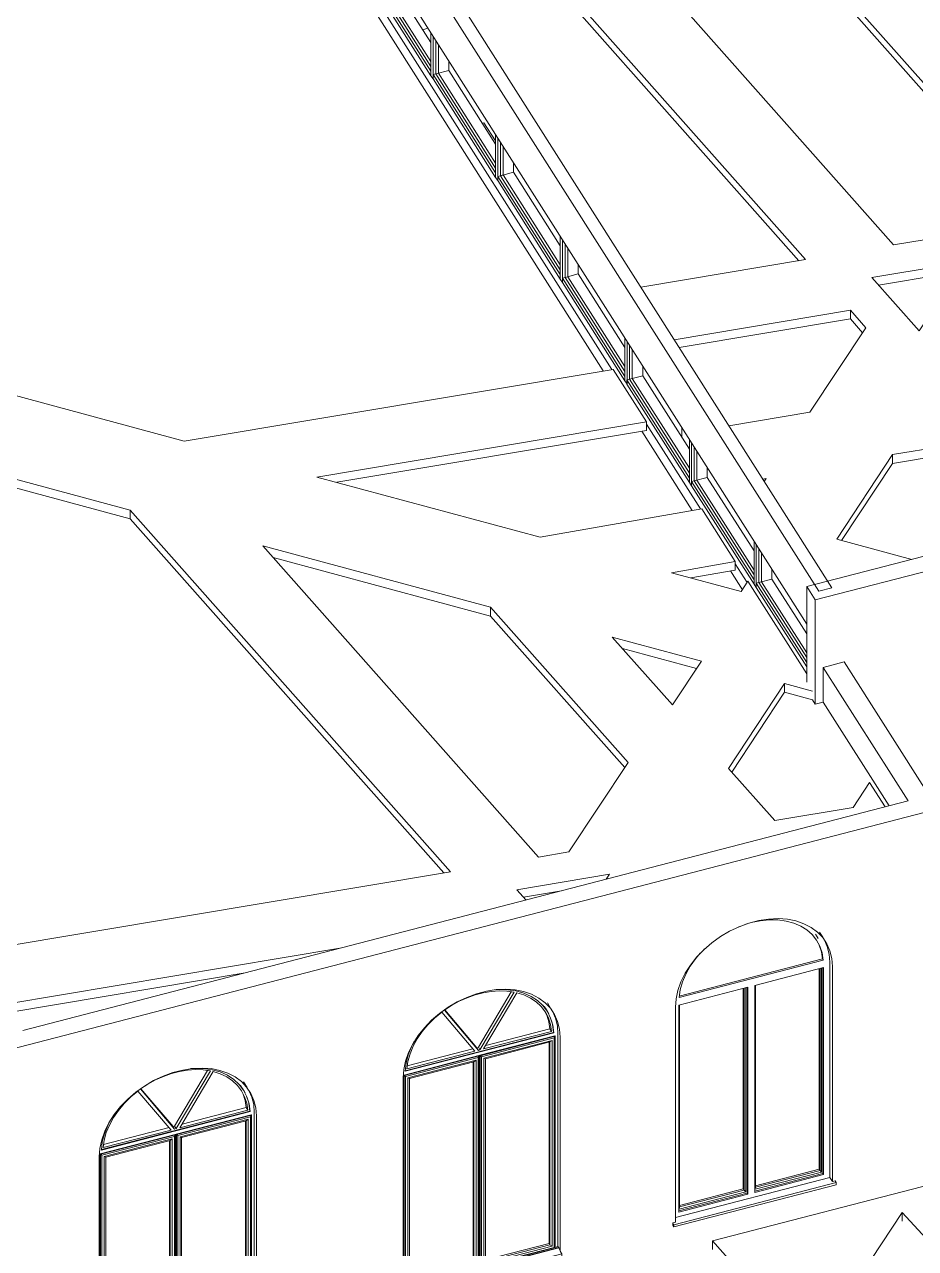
# Model space of a CAD drawing. Header units: millimetres. Extents: x -40531 to 31993, y -28732 to 45416.
# Drawn here: x -15798 to -7916, y -4014 to 6819 of the extents above; entities that cross this region are included whole.
import ezdxf

# ---------------------------------------------------------------- set-up
doc = ezdxf.new("R2010")
doc.units = ezdxf.units.MM
for name, color, linetype, lineweight in [('A-FLOR', 192, 'Continuous', 9), ('A-GENM', 13, 'Continuous', 9), ('A-GLAZ', 151, 'Continuous', 9), ('A-GLAZ-CURT', 52, 'Continuous', 9), ('A-GLAZ-CWMG', 51, 'Continuous', 9), ('A-WALL', 113, 'Continuous', 9), ('I-FURN', 30, 'Continuous', 9), ('I-WALL', 2, 'Continuous', 9)]:
    doc.layers.add(name, color=color, linetype=linetype, lineweight=lineweight)

# ---------------------------------------------------------------- blocks, each defined once
blk = doc.blocks.new('Sofa Three Seater - 1650 x 700 mm-178862-3D Section')
at = {"layer": 'A-GENM'}
blk.add_line((-9985, 3253), (-9985, 3168), dxfattribs=at)
blk = doc.blocks.new('Stool _4_ - 650 x 500mm-182059-3D Section')
at = {"layer": 'I-FURN'}
for p, q in [((-11734, 5949), (-11749, 5945)), ((-11631, 5789), (-11734, 5949))]:
    blk.add_line(p, q, dxfattribs=at)
blk = doc.blocks.new('Family2 - Family2-221174-3D Section')
at = {"layer": 'A-GENM'}
for p, q in [((-10591, 3767), (-14386, 3131)), ((-10296, 3303), (-10591, 3767)), ((-14386, 3131), (-16038, 3577)), ((-13211, 2814), (-10296, 3303)), ((-10296, 3226), (-10296, 3303)), ((-10296, 3226), (-13036, 2767)), ((-16451, 2950), (-14864, 2521)), ((-14864, 2445), (-16451, 2873)), ((-11236, 2281), (-13211, 2814)), ((-14864, 2521), (-12030, -679)), ((-14864, 2445), (-14864, 2521)), ((-9807, 2533), (-11236, 2281)), ((-9511, 2067), (-9807, 2533)), ((-12089, -689), (-14864, 2445)), ((-13689, 2204), (-11675, 1661)), ((-11252, -549), (-13689, 2204)), ((-11675, 1584), (-13600, 2103)), ((-10075, 1967), (-9511, 2067)), ((-9511, 1990), (-9511, 2067)), ((-9459, 1801), (-10075, 1967)), ((-9511, 1990), (-9903, 1921)), ((-9399, 1891), (-9459, 1801)), ((-8879, 1072), (-9399, 1891)), ((-11675, 1661), (-10459, 287)), ((-11675, 1584), (-11675, 1661)), ((-10488, 243), (-11675, 1584)), ((-10599, 1397), (-9811, 1184)), ((-10067, 797), (-10599, 1397)), ((-9854, 1119), (-10509, 1296)), ((-9811, 1184), (-10067, 797)), ((-9570, 235), (-9074, 986)), ((-9074, 986), (-8829, 919)), ((-9074, 909), (-9074, 986)), ((-9074, 909), (-9541, 202)), ((-8829, 842), (-9074, 909)), ((-10459, 287), (-10982, -504)), ((-9161, -227), (-9570, 235)), ((-8322, 110), (-8468, -111)), ((-8185, -105), (-8322, 110)), ((-8468, -111), (-9161, -227)), ((-10982, -504), (-11252, -549)), ((-12030, -679), (-16257, -1388)), ((-11443, -838), (-10622, -700)), ((-10622, -700), (-10653, -746)), ((-11361, -930), (-11443, -838)), ((-11049, -849), (-11384, -905)), ((-15962, -1852), (-13008, -1357)), ((-13845, -1574), (-15918, -1922))]:
    blk.add_line(p, q, dxfattribs=at)
blk = doc.blocks.new('roof 3 - roof 3-224801-3D Section')
at = {"layer": 'A-GENM'}
for p, q in [((53, 5301), (-13118, 8858)), ((-12703, 8203), (-11723, 7939)), ((-11723, 7862), (-12644, 8111)), ((-11723, 7939), (-8889, 4738)), ((-11723, 7862), (-11723, 7939)), ((-8948, 4728), (-11723, 7862)), ((-10548, 7622), (-8534, 7078)), ((-8111, 4868), (-10548, 7622)), ((-8534, 7001), (-10459, 7521)), ((-8534, 7078), (-7318, 5704)), ((-8534, 7001), (-8534, 7078)), ((-7347, 5660), (-8534, 7001)), ((-7458, 6815), (-6670, 6602)), ((-6926, 6214), (-7458, 6815)), ((-6713, 6537), (-7368, 6713)), ((-6670, 6602), (-6926, 6214)), ((-6429, 5653), (-5933, 6403)), ((-5933, 6403), (-4804, 6098)), ((-5933, 6403), (-5933, 6326)), ((-5933, 6326), (-6400, 5620)), ((-4847, 6033), (-5933, 6326)), ((-4804, 6098), (-5327, 5306)), ((-7318, 5704), (-7841, 4914)), ((-6020, 5190), (-6429, 5653)), ((-4165, 5397), (-4024, 5610)), ((-4024, 5533), (-4136, 5364)), ((-4024, 5610), (-1323, 4881)), ((-4024, 5533), (-4024, 5610)), ((-1323, 4804), (-4024, 5533)), ((-2902, 4019), (-4165, 5397)), ((-5327, 5306), (-6020, 5190)), ((-1323, 4881), (87, 5247)), ((87, 5170), (-1323, 4804)), ((-7841, 4914), (-8111, 4868)), ((-1323, 4804), (-1323, 4881)), ((-5996, 2627), (-4553, 4809)), ((-4553, 4809), (-3290, 3432)), ((-4553, 4732), (-4553, 4809)), ((-8889, 4738), (-10346, 4494)), ((-8302, 4579), (-7482, 4717)), ((-7482, 4717), (-7884, 4108)), ((-4553, 4732), (-5938, 2637)), ((-3320, 3387), (-4553, 4732)), ((-7884, 4108), (-8302, 4579)), ((-7539, 4631), (-8243, 4513)), ((-7122, 4520), (-6380, 4645)), ((-6380, 4568), (-7122, 4443)), ((-6380, 4645), (-6059, 4282)), ((-6380, 4568), (-6380, 4645)), ((-6088, 4238), (-6380, 4568)), ((-7411, 4078), (-7122, 4520)), ((-7122, 4443), (-7382, 4045)), ((-7122, 4443), (-7122, 4520)), ((-10051, 4029), (-8493, 4291)), ((-8493, 4291), (-8355, 4135)), ((-8493, 4214), (-8493, 4291)), ((-6059, 4282), (-6360, 3826)), ((-8493, 4214), (-10007, 3960)), ((-8355, 4135), (-8850, 3387)), ((-8385, 4091), (-8493, 4214)), ((-7076, 3700), (-7411, 4078)), ((-6360, 3826), (-7076, 3700)), ((-8850, 3387), (-9567, 3267)), ((-8119, 3012), (-7433, 3127)), ((-7433, 3050), (-8119, 2935)), ((-7433, 3127), (-7080, 2738)), ((-7433, 3050), (-7433, 3127)), ((-7109, 2693), (-7433, 3050)), ((-8613, 2265), (-8119, 3012)), ((-8119, 2935), (-8570, 2253)), ((-8119, 3012), (-8119, 2935)), ((-9268, 2796), (-9237, 2801)), ((-9237, 2801), (-9254, 2775)), ((-7080, 2738), (-7420, 2223)), ((-5622, 2690), (-5996, 2627)), ((-7950, 2085), (-8613, 2265))]:
    blk.add_line(p, q, dxfattribs=at)
blk = doc.blocks.new('Family6 - Family6-227031-3D Section')
at = {"layer": 'A-GENM'}
for p, q in [((-7449, -3359), (-9711, -3946)), ((-9423, -5797), (-8034, -3695)), ((-8034, -3695), (-6945, -4882)), ((-8034, -3695), (-8034, -3772)), ((-9711, -3946), (-9484, -4203)), ((-9711, -4023), (-9711, -3946))]:
    blk.add_line(p, q, dxfattribs=at)
blk = doc.blocks.new('System Panel - Glazed-229369-3D Section')
at = {"layer": 'A-GLAZ-CURT'}
for p, q in [((-9302, 2178), (-9302, 1881)), ((-9279, 1887), (-9279, 2141)), ((-9302, 1881), (-9279, 1887)), ((-9302, 1881), (-8879, 1216)), ((-8879, 1258), (-9279, 1887))]:
    blk.add_line(p, q, dxfattribs=at)
blk = doc.blocks.new('System Panel - Glazed-229370-3D Section')
at = {"layer": 'A-GLAZ-CURT'}
for p, q in [((-9874, 3078), (-9874, 2781)), ((-9850, 2787), (-9850, 3041)), ((-9874, 2781), (-9850, 2787)), ((-9874, 2781), (-9344, 1948)), ((-9344, 1991), (-9850, 2787))]:
    blk.add_line(p, q, dxfattribs=at)
blk = doc.blocks.new('Rectangular Mullion - 50 x 150mm-229367-3D Section')
at = {"layer": 'A-GLAZ-CWMG'}
for p, q in [((-9325, 1875), (-9302, 1881)), ((-9325, 1837), (-9325, 1875)), ((-9325, 1875), (-8879, 1172)), ((-9302, 1881), (-9186, 1911)), ((-9186, 1911), (-8879, 1427)), ((-9325, 1837), (-8879, 1134))]:
    blk.add_line(p, q, dxfattribs=at)
blk = doc.blocks.new('Rectangular Mullion - 50 x 150mm-229368-3D Section')
at = {"layer": 'A-GLAZ-CWMG'}
for p, q in [((-9897, 2775), (-9874, 2781)), ((-9897, 2737), (-9897, 2775)), ((-9897, 2775), (-9344, 1905)), ((-9897, 2737), (-9344, 1866)), ((-9874, 2781), (-9758, 2811)), ((-9758, 2811), (-9344, 2160)), ((-9344, 1905), (-9344, 1866))]:
    blk.add_line(p, q, dxfattribs=at)
blk = doc.blocks.new('Rectangular Mullion - 50 x 150mm-229360-3D Section')
at = {"layer": 'A-GLAZ-CWMG'}
for p, q in [((-9344, 2244), (-9344, 1866)), ((-9325, 2215), (-9325, 1837)), ((-9186, 1996), (-9186, 1911)), ((-9325, 1837), (-9344, 1866))]:
    blk.add_line(p, q, dxfattribs=at)
blk = doc.blocks.new('Arched _2_ - Arched _2_ 3-253363-3D Section')
at = {"layer": 'A-GLAZ'}
for p, q in [((-14470, -2930), (-14180, -2438)), ((-14154, -2442), (-14456, -2953)), ((-14424, -2945), (-14130, -2447)), ((-14768, -2600), (-14484, -2934)), ((-13887, -2575), (-13901, -2559)), ((-13878, -2585), (-13887, -2570)), ((-13863, -2608), (-13878, -2585)), ((-13828, -2589), (-13860, -2538)), ((-14795, -2620), (-14502, -2965)), ((-14470, -2957), (-14771, -2602)), ((-13847, -2636), (-13862, -2610)), ((-13817, -2715), (-13834, -2665)), ((-15118, -3139), (-13805, -2798)), ((-13803, -2801), (-15118, -3143)), ((-13823, -2789), (-14424, -2945)), ((-14405, -2913), (-13837, -2766)), ((-13837, -2766), (-13823, -2789)), ((-13805, -2798), (-13814, -2730)), ((-13805, -2798), (-13803, -2801)), ((-13766, -2811), (-13766, -4694)), ((-13794, -2830), (-14456, -3002)), ((-14454, -3005), (-13791, -2833)), ((-13799, -2847), (-14442, -3014)), ((-13819, -2869), (-14422, -3026)), ((-13838, -2884), (-14408, -3031)), ((-13844, -2885), (-13844, -4667)), ((-13819, -2869), (-13838, -2884)), ((-13838, -4677), (-13838, -2884)), ((-13819, -4690), (-13819, -2869)), ((-13791, -2833), (-13799, -2847)), ((-13799, -2847), (-13799, -4701)), ((-13794, -2830), (-13791, -2833)), ((-13791, -2833), (-13791, -4703)), ((-14465, -3004), (-15128, -3176)), ((-15126, -3179), (-14463, -3007)), ((-14471, -3022), (-15113, -3188)), ((-14502, -2965), (-15102, -3121)), ((-15099, -3093), (-14520, -2943)), ((-14484, -2934), (-14470, -2930)), ((-14484, -2934), (-14470, -2957)), ((-14463, -3007), (-14471, -3022)), ((-14471, -3022), (-14471, -4876)), ((-14456, -2953), (-14470, -2930)), ((-14456, -2953), (-14470, -2957)), ((-14465, -3004), (-14463, -3007)), ((-14463, -3007), (-14463, -4878)), ((-14454, -3005), (-14456, -3002)), ((-14456, -3002), (-14456, -4872)), ((-14454, -4875), (-14454, -3005)), ((-14442, -3014), (-14454, -3005)), ((-14442, -4868), (-14442, -3014)), ((-14408, -3031), (-14422, -3026)), ((-14422, -3026), (-14422, -4846)), ((-14408, -3031), (-14408, -4825)), ((-14491, -3044), (-15093, -3200)), ((-14509, -3058), (-15079, -3206)), ((-14516, -3060), (-14516, -4841)), ((-14491, -3044), (-14509, -3058)), ((-14509, -4851), (-14509, -3058)), ((-14491, -4864), (-14491, -3044)), ((-15126, -3179), (-15128, -3176)), ((-15128, -3176), (-15128, -5046)), ((-15126, -5050), (-15126, -3179)), ((-15113, -3188), (-15126, -3179)), ((-15113, -5042), (-15113, -3188)), ((-15079, -3206), (-15093, -3200)), ((-15093, -3200), (-15093, -5020)), ((-15079, -3206), (-15079, -4999)), ((-13760, -4704), (-15137, -5061)), ((-13760, -4707), (-15137, -5064)), ((-13733, -4759), (-15123, -5120)), ((-13791, -4703), (-14454, -4875)), ((-13799, -4701), (-14442, -4868)), ((-14422, -4846), (-13819, -4690)), ((-13844, -4667), (-14408, -4813)), ((-14408, -4825), (-13838, -4677)), ((-13844, -4667), (-13838, -4677)), ((-13838, -4677), (-13819, -4690)), ((-13799, -4701), (-13791, -4703)), ((-13791, -4701), (-13766, -4694)), ((-13766, -4694), (-13760, -4704)), ((-13760, -4704), (-13760, -4707)), ((-13760, -4707), (-13733, -4759)), ((-13733, -4759), (-13733, -4785)), ((-13733, -4785), (-15123, -5146)), ((-15093, -5020), (-14491, -4864)), ((-14516, -4841), (-15079, -4987)), ((-15079, -4999), (-14509, -4851)), ((-14516, -4841), (-14509, -4851)), ((-14509, -4851), (-14491, -4864)), ((-14463, -4875), (-14456, -4874)), ((-14454, -4875), (-14456, -4872)), ((-14442, -4868), (-14454, -4875)), ((-14408, -4825), (-14422, -4846)), ((-14463, -4878), (-15126, -5050)), ((-14471, -4876), (-15113, -5042)), ((-14471, -4876), (-14463, -4878)), ((-15137, -5050), (-15128, -5048)), ((-15126, -5050), (-15128, -5046)), ((-15113, -5042), (-15126, -5050)), ((-15079, -4999), (-15093, -5020)), ((-15123, -5120), (-15137, -5093)), ((-15137, -5124), (-15123, -5146)), ((-15123, -5146), (-15123, -5120))]:
    blk.add_line(p, q, dxfattribs=at)
for points in [[(-14154, -2442, 0), (-14219, -2433, 0), (-14286, -2431, 0), (-14356, -2436, 0), (-14427, -2448, 0), (-14498, -2466, 0), (-14569, -2491, 0), (-14639, -2522, 0), (-14707, -2559, 0), (-14771, -2602, 0)], [(-14329, -2422, 0), (-14294, -2420, 0), (-14214, -2421, 0), (-14138, -2432, 0), (-14068, -2451, 0), (-14004, -2480, 0), (-13947, -2517, 0), (-13899, -2561, 0), (-13860, -2613, 0), (-13831, -2671, 0), (-13812, -2734, 0), (-13803, -2801, 0)], [(-13823, -2789, 0), (-13832, -2728, 0), (-13851, -2671, 0), (-13878, -2618, 0), (-13914, -2571, 0), (-13958, -2529, 0), (-14009, -2495, 0), (-14067, -2467, 0), (-14130, -2447, 0)], [(-14795, -2620, 0), (-14859, -2672, 0), (-14916, -2730, 0), (-14967, -2791, 0), (-15011, -2855, 0), (-15047, -2921, 0), (-15075, -2988, 0), (-15093, -3055, 0), (-15102, -3121, 0)], [(-13837, -2766, 0), (-13847, -2705, 0), (-13865, -2648, 0), (-13886, -2606, 0)], [(-13766, -2811, 0), (-13771, -2740, 0), (-13788, -2673, 0), (-13813, -2615, 0)], [(-15118, -3143, 0), (-15110, -3071, 0), (-15091, -2998, 0), (-15062, -2925, 0), (-15037, -2877, 0)]]:
    blk.add_polyline3d(points, dxfattribs=at)
blk = doc.blocks.new('Arched _2_ - Arched _2_ 3-V37-3D Section')
at = {"layer": 'A-GLAZ'}
for p, q in [((-11783, -2233), (-11493, -1741)), ((-11467, -1744), (-11769, -2256)), ((-11737, -2248), (-11443, -1750)), ((-11141, -1892), (-11173, -1841)), ((-12108, -1922), (-11815, -2268)), ((-11783, -2260), (-12084, -1904)), ((-12081, -1902), (-11797, -2237)), ((-11200, -1878), (-11214, -1861)), ((-11191, -1887), (-11200, -1873)), ((-11176, -1910), (-11191, -1887)), ((-11160, -1938), (-11175, -1913)), ((-11130, -2018), (-11147, -1967)), ((-11118, -2101), (-11127, -2032)), ((-12431, -2442), (-11118, -2101)), ((-11116, -2104), (-12431, -2445)), ((-11107, -2132), (-11769, -2304)), ((-11767, -2308), (-11104, -2136)), ((-11112, -2150), (-11755, -2317)), ((-11136, -2092), (-11737, -2248)), ((-11718, -2216), (-11150, -2069)), ((-11150, -2069), (-11136, -2092)), ((-11118, -2101), (-11116, -2104)), ((-11104, -2136), (-11112, -2150)), ((-11112, -2150), (-11112, -4004)), ((-11107, -2132), (-11104, -2136)), ((-11104, -2136), (-11104, -4006)), ((-11079, -2114), (-11079, -3997)), ((-11815, -2268), (-12416, -2424)), ((-12412, -2396), (-11833, -2246)), ((-11797, -2237), (-11783, -2233)), ((-11797, -2237), (-11783, -2260)), ((-11769, -2256), (-11783, -2233)), ((-11769, -2256), (-11783, -2260)), ((-11132, -2172), (-11735, -2328)), ((-11151, -2186), (-11721, -2334)), ((-11157, -2188), (-11157, -3969)), ((-11132, -2172), (-11151, -2186)), ((-11151, -3980), (-11151, -2186)), ((-11132, -3992), (-11132, -2172)), ((-11778, -2307), (-12441, -2479)), ((-12439, -2482), (-11776, -2310)), ((-11784, -2324), (-12427, -2491)), ((-11804, -2346), (-12406, -2503)), ((-11823, -2361), (-12392, -2508)), ((-11829, -2362), (-11829, -4143)), ((-11804, -2346), (-11823, -2361)), ((-11823, -4154), (-11823, -2361)), ((-11804, -4167), (-11804, -2346)), ((-11776, -2310), (-11784, -2324)), ((-11784, -2324), (-11784, -4178)), ((-11778, -2307), (-11776, -2310)), ((-11776, -2310), (-11776, -4180)), ((-11767, -2308), (-11769, -2304)), ((-11769, -2304), (-11769, -4175)), ((-11767, -4178), (-11767, -2308)), ((-11755, -2317), (-11767, -2308)), ((-11755, -4171), (-11755, -2317)), ((-11721, -2334), (-11735, -2328)), ((-11735, -2328), (-11735, -4149)), ((-11721, -2334), (-11721, -4128)), ((-12439, -2482), (-12441, -2479)), ((-12441, -2479), (-12441, -4349)), ((-12439, -4352), (-12439, -2482)), ((-12427, -2491), (-12439, -2482)), ((-12427, -4345), (-12427, -2491)), ((-12392, -2508), (-12406, -2503)), ((-12406, -2503), (-12406, -4323)), ((-12392, -2508), (-12392, -4302)), ((-11073, -4006), (-12450, -4364)), ((-11104, -4006), (-11767, -4178)), ((-11112, -4004), (-11755, -4171)), ((-11735, -4149), (-11132, -3992)), ((-11157, -3969), (-11721, -4115)), ((-11721, -4128), (-11151, -3980)), ((-11157, -3969), (-11151, -3980)), ((-11151, -3980), (-11132, -3992)), ((-11112, -4004), (-11104, -4006)), ((-11104, -4004), (-11079, -3997)), ((-11079, -3997), (-11073, -4006)), ((-11073, -4006), (-11073, -4009)), ((-11073, -4009), (-12450, -4367)), ((-11046, -4062), (-12436, -4423)), ((-11046, -4088), (-12436, -4449)), ((-11073, -4009), (-11060, -4035)), ((-11060, -4036), (-11046, -4062)), ((-11046, -4062), (-11046, -4088)), ((-11776, -4180), (-12439, -4352)), ((-11784, -4178), (-12427, -4345)), ((-12406, -4323), (-11804, -4167)), ((-11829, -4143), (-12392, -4290)), ((-12392, -4302), (-11823, -4154)), ((-11829, -4143), (-11823, -4154)), ((-11823, -4154), (-11804, -4167)), ((-11784, -4178), (-11776, -4180)), ((-11776, -4178), (-11769, -4176)), ((-11767, -4178), (-11769, -4175)), ((-11755, -4171), (-11767, -4178)), ((-11721, -4128), (-11735, -4149)), ((-12392, -4302), (-12406, -4323)), ((-12450, -4353), (-12441, -4351)), ((-12436, -4423), (-12450, -4395)), ((-12450, -4427), (-12436, -4449)), ((-12439, -4352), (-12441, -4349)), ((-12427, -4345), (-12439, -4352)), ((-12436, -4449), (-12436, -4423))]:
    blk.add_line(p, q, dxfattribs=at)
for points in [[(-11642, -1725, 0), (-11607, -1722, 0), (-11527, -1724, 0), (-11452, -1734, 0), (-11381, -1754, 0), (-11317, -1783, 0), (-11260, -1819, 0), (-11212, -1864, 0), (-11173, -1916, 0), (-11144, -1974, 0), (-11125, -2037, 0), (-11116, -2104, 0)], [(-11467, -1744, 0), (-11532, -1735, 0), (-11599, -1734, 0), (-11669, -1738, 0), (-11740, -1750, 0), (-11811, -1769, 0), (-11882, -1794, 0), (-11952, -1825, 0), (-12020, -1862, 0), (-12084, -1904, 0)], [(-11136, -2092, 0), (-11145, -2031, 0), (-11164, -1973, 0), (-11191, -1921, 0), (-11227, -1873, 0), (-11271, -1832, 0), (-11322, -1797, 0), (-11380, -1770, 0), (-11443, -1750, 0)], [(-12108, -1922, 0), (-12172, -1975, 0), (-12229, -2033, 0), (-12280, -2094, 0), (-12324, -2158, 0), (-12360, -2224, 0), (-12388, -2291, 0), (-12406, -2358, 0), (-12416, -2424, 0)], [(-11150, -2069, 0), (-11160, -2008, 0), (-11178, -1950, 0), (-11199, -1909, 0)], [(-11079, -2114, 0), (-11084, -2043, 0), (-11101, -1976, 0), (-11126, -1918, 0)], [(-12431, -2445, 0), (-12423, -2374, 0), (-12404, -2301, 0), (-12375, -2228, 0), (-12350, -2180, 0)]]:
    blk.add_polyline3d(points, dxfattribs=at)
blk = doc.blocks.new('Arched _2_ - Arched _2_ 3-V38-3D Section')
at = {"layer": 'A-GLAZ'}
for p, q in [((-9478, -1165), (-9475, -1164)), ((-8787, -1255), (-8801, -1232)), ((-8778, -1269), (-8787, -1255)), ((-8737, -1258), (-8766, -1213)), ((-9796, -1375), (-9783, -1362)), ((-8732, -1462), (-10008, -1793)), ((-10006, -1780), (-8739, -1451)), ((-8739, -1451), (-8732, -1462)), ((-8675, -3384), (-8675, -1480)), ((-9339, -1686), (-8731, -1528)), ((-8768, -1537), (-8768, -3313)), ((-8761, -1536), (-8761, -3324)), ((-8747, -3337), (-8747, -1532)), ((-8737, -3349), (-8737, -1529)), ((-8731, -1528), (-8731, -3359)), ((-10009, -1859), (-9401, -1701)), ((-9440, -1712), (-9440, -3487)), ((-9433, -1710), (-9433, -3498)), ((-9418, -3512), (-9418, -1706)), ((-9407, -3523), (-9407, -1703)), ((-9401, -1701), (-9401, -3533)), ((-9339, -3517), (-9339, -1686)), ((-9335, -1684), (-9335, -3490)), ((-9331, -3471), (-9331, -1683)), ((-10009, -3691), (-10009, -1859)), ((-10007, -1859), (-10007, -3665)), ((-10003, -3646), (-10003, -1858)), ((-9339, -3505), (-8737, -3349)), ((-9335, -3490), (-8747, -3337)), ((-8768, -3313), (-9331, -3459)), ((-8761, -3324), (-9331, -3471)), ((-8761, -3324), (-8768, -3313)), ((-8747, -3337), (-8761, -3324)), ((-8737, -3349), (-8731, -3359)), ((-10055, -3803), (-8618, -3430)), ((-8618, -3449), (-10055, -3822)), ((-8675, -3384), (-10041, -3738)), ((-8731, -3359), (-9339, -3517)), ((-8651, -3421), (-8675, -3384)), ((-8628, -3415), (-8651, -3421)), ((-8618, -3430), (-8628, -3415)), ((-8618, -3430), (-8618, -3449)), ((-10009, -3679), (-9407, -3523)), ((-9401, -3533), (-10009, -3691)), ((-10007, -3665), (-9418, -3512)), ((-9440, -3487), (-10003, -3634)), ((-9433, -3498), (-10003, -3646)), ((-9433, -3498), (-9440, -3487)), ((-9418, -3512), (-9433, -3498)), ((-9401, -3533), (-9407, -3523)), ((-9335, -3490), (-9331, -3471)), ((-10007, -3665), (-10003, -3646)), ((-10041, -3782), (-10064, -3788)), ((-10064, -3788), (-10055, -3803)), ((-10064, -3788), (-10064, -3807)), ((-10055, -3822), (-10064, -3807)), ((-10055, -3822), (-10055, -3803))]:
    blk.add_line(p, q, dxfattribs=at)
for points in [[(-9425, -1146, 0), (-9370, -1130, 0), (-9290, -1113, 0), (-9211, -1105, 0), (-9135, -1106, 0), (-9062, -1116, 0), (-8994, -1134, 0), (-8932, -1160, 0), (-8877, -1194, 0), (-8830, -1236, 0), (-8791, -1285, 0), (-8762, -1339, 0), (-8742, -1398, 0), (-8732, -1462, 0)], [(-8675, -1480, 0), (-8681, -1409, 0), (-8697, -1342, 0), (-8721, -1285, 0)], [(-10008, -1793, 0), (-9998, -1724, 0), (-9978, -1654, 0), (-9949, -1585, 0), (-9910, -1516, 0), (-9863, -1450, 0), (-9820, -1400, 0)], [(-8739, -1451, 0), (-8749, -1388, 0), (-8769, -1328, 0)]]:
    blk.add_polyline3d(points, dxfattribs=at)

msp = doc.modelspace()

# ---------------------------------------------------------------- linework, layer by layer
at = {"layer": 'A-FLOR'}
for p, q in [((-10603, 3765), (-13025, 7577)), ((-9819, 2531), (-10296, 3282)), ((-9406, 1880), (-9511, 2046))]:
    msp.add_line(p, q, dxfattribs=at)
at = {"layer": 'A-WALL'}
for p, q in [((-10678, 3753), (-13081, 7537)), ((-12229, 6785), (-12275, 6773)), ((-8879, 1844), (-3400, 3266)), ((-9893, 2518), (-10338, 3219)), ((-3248, 3168), (-8804, 1726)), ((-9448, 1817), (-9553, 1983)), ((-8879, 998), (-8879, 1844)), ((-8879, 1844), (-8804, 1726)), ((-8804, 1726), (-8804, 803)), ((-8548, 1177), (-8733, 1129)), ((-7982, -53), (-8733, 1129)), ((-8733, 1129), (-8733, 821)), ((-8548, 1177), (-7797, -5)), ((-8804, 803), (-8829, 842)), ((-8804, 803), (-8733, 821)), ((-8733, 821), (-8150, -96)), ((-5614, 424), (-15924, -2252)), ((-15814, -2085), (-7982, -53)), ((-8651, -1518), (-8651, -3421)), ((-10041, -3782), (-10041, -1879)), ((-11060, -2143), (-11060, -4035)), ((-12450, -4427), (-12450, -2504)), ((-13747, -2841), (-13747, -4732)), ((-15137, -5124), (-15137, -3201))]:
    msp.add_line(p, q, dxfattribs=at)
for points in [[(-10041, -1879, 0), (-10035, -1805, 0), (-10019, -1730, 0), (-9992, -1654, 0), (-9955, -1578, 0), (-9908, -1505, 0), (-9853, -1435, 0), (-9789, -1369, 0), (-9718, -1308, 0), (-9642, -1253, 0), (-9561, -1205, 0), (-9476, -1166, 0), (-9390, -1134, 0), (-9302, -1111, 0), (-9216, -1098, 0), (-9131, -1094, 0), (-9050, -1100, 0), (-8974, -1115, 0), (-8903, -1139, 0), (-8839, -1172, 0), (-8784, -1213, 0), (-8737, -1262, 0), (-8700, -1318, 0), (-8673, -1380, 0), (-8657, -1447, 0), (-8651, -1518, 0)], [(-12450, -2504, 0), (-12444, -2430, 0), (-12428, -2355, 0), (-12401, -2279, 0), (-12364, -2204, 0), (-12317, -2130, 0), (-12261, -2060, 0), (-12198, -1994, 0), (-12127, -1933, 0), (-12051, -1878, 0), (-11970, -1831, 0), (-11885, -1791, 0), (-11799, -1759, 0), (-11711, -1737, 0), (-11625, -1723, 0), (-11540, -1719, 0), (-11459, -1725, 0), (-11383, -1740, 0), (-11312, -1764, 0), (-11248, -1797, 0), (-11193, -1839, 0), (-11146, -1888, 0), (-11109, -1944, 0), (-11082, -2005, 0), (-11066, -2072, 0), (-11060, -2143, 0)], [(-15137, -3201, 0), (-15131, -3128, 0), (-15115, -3052, 0), (-15088, -2976, 0), (-15051, -2901, 0), (-15004, -2828, 0), (-14948, -2758, 0), (-14885, -2691, 0), (-14814, -2631, 0), (-14738, -2576, 0), (-14657, -2528, 0), (-14572, -2488, 0), (-14486, -2457, 0), (-14398, -2434, 0), (-14312, -2421, 0), (-14227, -2417, 0), (-14146, -2422, 0), (-14070, -2437, 0), (-13999, -2461, 0), (-13935, -2495, 0), (-13880, -2536, 0), (-13833, -2585, 0), (-13796, -2641, 0), (-13769, -2703, 0), (-13752, -2770, 0), (-13747, -2841, 0)]]:
    msp.add_polyline3d(points, dxfattribs=at)
at = {"layer": 'I-WALL'}
for p, q in [((-8771, 1803), (-13999, 10033)), ((-13884, 10063), (-8656, 1833)), ((-13954, 9501), (-8879, 1512)), ((-8656, 1833), (-8771, 1803))]:
    msp.add_line(p, q, dxfattribs=at)

# ---------------------------------------------------------------- block references
at = {"layer": 'A-GENM'}
for name in ['Family2 - Family2-221174-3D Section', 'roof 3 - roof 3-224801-3D Section', 'Sofa Three Seater - 1650 x 700 mm-178862-3D Section', 'Family6 - Family6-227031-3D Section']:
    msp.add_blockref(name, (0, 0), dxfattribs=at)
at = {"layer": 'A-GLAZ'}
for name in ['Arched _2_ - Arched _2_ 3-V38-3D Section', 'Arched _2_ - Arched _2_ 3-V37-3D Section', 'Arched _2_ - Arched _2_ 3-253363-3D Section']:
    msp.add_blockref(name, (0, 0), dxfattribs=at)
at = {"layer": 'A-GLAZ-CURT'}
for name, p in [('System Panel - Glazed-229370-3D Section', (-2859, 4500)), ('System Panel - Glazed-229370-3D Section', (-2287, 3600)), ('System Panel - Glazed-229370-3D Section', (-1715, 2700)), ('System Panel - Glazed-229370-3D Section', (-1143, 1800)), ('System Panel - Glazed-229370-3D Section', (-572, 900)), ('System Panel - Glazed-229370-3D Section', (0, 0)), ('System Panel - Glazed-229369-3D Section', (0, 0))]:
    msp.add_blockref(name, p, dxfattribs=at)
at = {"layer": 'A-GLAZ-CWMG'}
for name, p in [('Rectangular Mullion - 50 x 150mm-229368-3D Section', (-2859, 4500)), ('Rectangular Mullion - 50 x 150mm-229360-3D Section', (-2859, 4500)), ('Rectangular Mullion - 50 x 150mm-229368-3D Section', (-2287, 3600)), ('Rectangular Mullion - 50 x 150mm-229360-3D Section', (-2287, 3600)), ('Rectangular Mullion - 50 x 150mm-229368-3D Section', (-1715, 2700)), ('Rectangular Mullion - 50 x 150mm-229360-3D Section', (-1715, 2700)), ('Rectangular Mullion - 50 x 150mm-229368-3D Section', (-1143, 1800)), ('Rectangular Mullion - 50 x 150mm-229360-3D Section', (-1143, 1800)), ('Rectangular Mullion - 50 x 150mm-229368-3D Section', (-572, 900)), ('Rectangular Mullion - 50 x 150mm-229360-3D Section', (-572, 900)), ('Rectangular Mullion - 50 x 150mm-229368-3D Section', (0, 0)), ('Rectangular Mullion - 50 x 150mm-229360-3D Section', (0, 0)), ('Rectangular Mullion - 50 x 150mm-229367-3D Section', (0, 0))]:
    msp.add_blockref(name, p, dxfattribs=at)
at = {"layer": 'I-FURN'}
msp.add_blockref('Stool _4_ - 650 x 500mm-182059-3D Section', (0, 0), dxfattribs=at)

doc.saveas('drawing.dxf')
